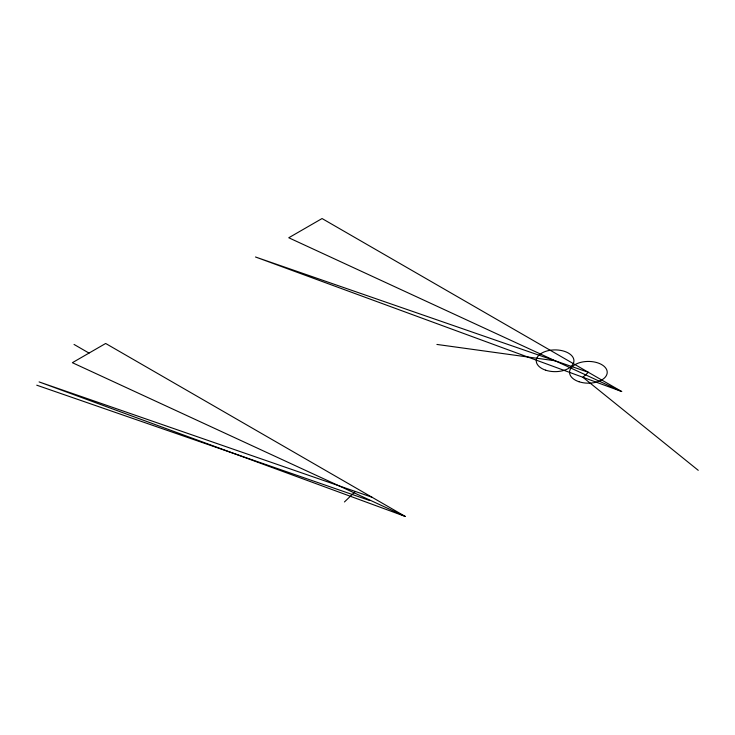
<?xml version="1.0" encoding="UTF-8"?>
<svg xmlns="http://www.w3.org/2000/svg" width="735" height="735" viewBox="0 0 735 735"><rect width="100%" height="100%" fill="white"/><g stroke="black" fill="none" stroke-linecap="round" stroke-linejoin="round"><path stroke-width="1.1" d="M344.449 501.959L355.345 491.476M436.912 344.439L555.1 360.775M371.993 497.237L39.084 381.915L405.288 516.457L105.665 343.475L72.37 362.695L405.288 516.457M36.75 385.186L369.668 500.507M621.681 391.525L288.763 237.763L322.059 218.543L621.681 391.525L255.477 256.984L588.386 372.305L582.901 377.275L698.25 470.327M74.033 344.439L89.018 353.085M578.969 381.722A18.834 10.869 0 0 0 607.22 372.305A18.834 10.869 0 0 0 578.969 362.888A18.834 10.869 0 0 0 578.969 381.722M545.682 370.192A18.834 10.869 0 0 0 573.934 360.775A18.834 10.869 0 0 0 545.682 351.358A18.834 10.869 0 0 0 545.682 370.192"/></g></svg>
